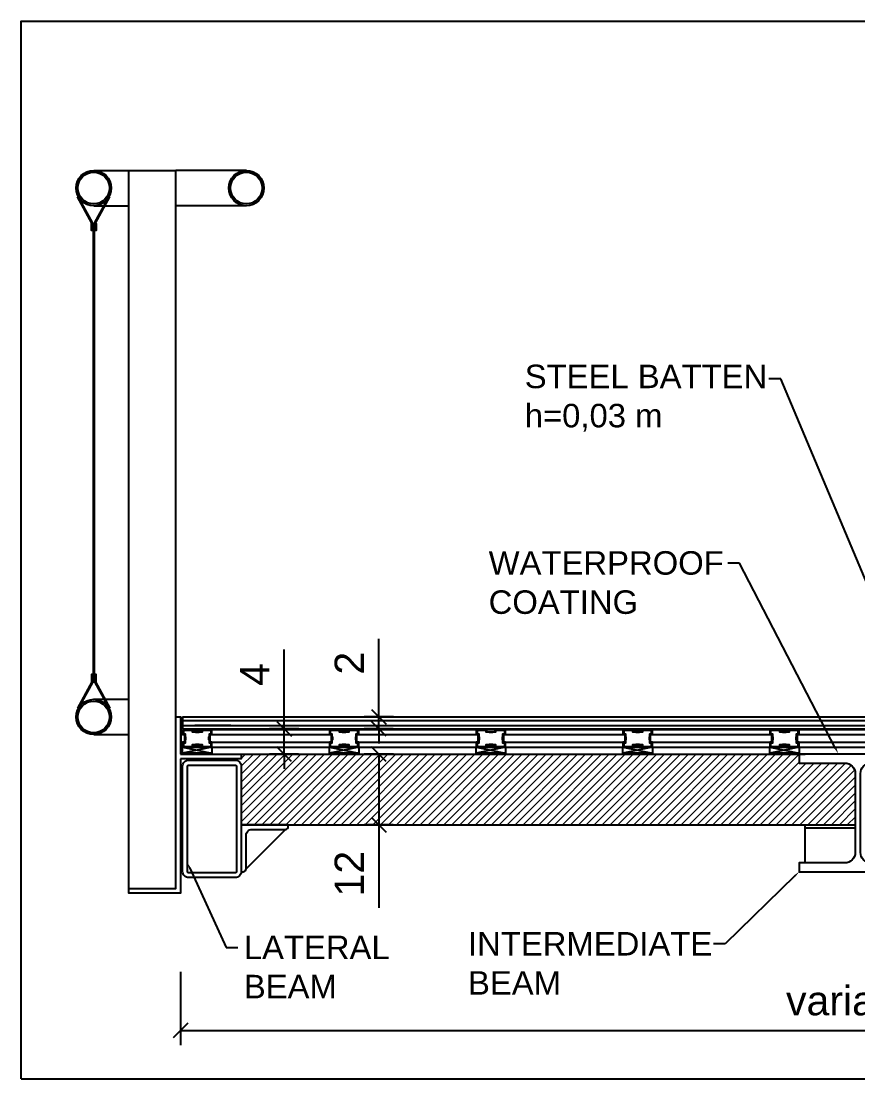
# Model space of a CAD drawing. Header units: metres. Extents: x -325 to 301, y -147 to 149.
# Drawn here: x 291.624 to 293.049, y 130.052 to 131.852 of the extents above; entities that cross this region are included whole.
import ezdxf
from ezdxf import colors
from ezdxf.entities.mleader import LeaderData, LeaderLine
from ezdxf.math import Vec2, Vec3

# ---------------------------------------------------------------- set-up
doc = ezdxf.new("R2010")
doc.units = ezdxf.units.M
doc.linetypes.add('DASHED2', pattern=[0.375, 0.25, -0.125])
doc.layers.get('Defpoints').update_dxf_attribs({"lineweight": 13})
doc.layers.add('-aux', color=50, linetype='Continuous', plot=False)
for name, color, linetype, true_color in [('0-TX-1_25', 7, 'Continuous', 0x3f4f7f), ('0_sombreado', 7, 'Continuous', 0x999999), ('S_FLOOR', 7, 'Continuous', 0x666666)]:
    doc.layers.add(name, color=color, linetype=linetype, true_color=true_color)
doc.layers.add('3-TR Formigó', color=252, linetype='Continuous', lineweight=0)
for name, color, linetype in [('A-PROYECTION', 8, 'Continuous'), ('det', 1, 'Continuous'), ('det-aux', 8, 'Continuous'), ('S-Plates', 252, 'Continuous'), ('S-SLAB', 7, 'Continuous'), ('S-STELL BEAMS', 7, 'Continuous')]:
    doc.layers.add(name, color=color, linetype=linetype)
doc.styles.get("Standard").update_dxf_attribs({"font": 'arial.ttf'})
doc.dimstyles.new('ISO-25', dxfattribs={"dimtxt": 0.1, "dimasz": 0.1, "dimexe": 0.1, "dimexo": 0.1, "dimgap": 0.1, "dimtad": 1, "dimdec": 0, "dimlfac": 100, "dimzin": 9, "dimtxsty": 'Standard', "dimblk": 'OBLIQUE', "dimcen": 0.1, "dimadec": 0, "dimazin": 0, "dimtfac": 1, "dimtdec": 0, "dimtmove": 0, "dimatfit": 3, "dimldrblk": 'OBLIQUE', "dimfxl": 1, "dimarcsym": 0})

# ---------------------------------------------------------------- blocks, each defined once
blk = doc.blocks.new('L80.80.8')
blk.add_lwpolyline([(0, 0), (0, 0.08), (0.003, 0.08, -0.414214), (0.008, 0.075), (0.008, 0.018, 0.414214), (0.018, 0.008), (0.075, 0.008, -0.414214), (0.08, 0.003), (0.08, 0)], format="xyb", close=True)
blk = doc.blocks.new('_Oblique')
at = {"color": 0, "lineweight": -2}
blk.add_line((-0.5, -0.5), (0.5, 0.5), dxfattribs=at)
blk = doc.blocks.new('*D2687')
at = {"layer": '0-TX-1_25', "color": 0, "lineweight": -2, "transparency": 16777216}
for p, q in [((292.2331, 130.6675), (292.2331, 130.8006)), ((292.2583, 130.6675), (292.2081, 130.6675)), ((292.2331, 130.6475), (292.2331, 130.6675)), ((292.2575, 130.6475), (292.2081, 130.6475)), ((292.2331, 130.6475), (292.2331, 130.6225))]:
    blk.add_line(p, q, dxfattribs=at)
at = {"layer": 'Defpoints', "color": 0, "transparency": 16777216}
for p in [(292.2833, 130.6675), (292.2331, 130.6475), (292.2825, 130.6475)]:
    blk.add_point(p, dxfattribs=at)
at = {"layer": '0-TX-1_25', "color": 0, "lineweight": -2, "transparency": 16777216, "xscale": 0.025, "yscale": 0.025, "zscale": 0.025}
for p, rotation in [((292.2331, 130.6675), 270), ((292.2331, 130.6475), 90)]:
    blk.add_blockref('_Oblique', p, dxfattribs=dict(at, rotation=rotation))
at = {"layer": '0-TX-1_25', "color": 0, "transparency": 16777216, "insert": (292.183, 130.759), "char_height": 0.05, "attachment_point": 5, "rotation": 90}
blk.add_mtext('2', dxfattribs=at)
blk = doc.blocks.new('*D2688')
at = {"layer": '0-TX-1_25', "color": 0, "lineweight": -2, "transparency": 16777216}
for p, q in [((292.0719, 130.6475), (292.0719, 130.7821)), ((292.0971, 130.6475), (292.0469, 130.6475)), ((292.0719, 130.604), (292.0719, 130.6475)), ((292.0963, 130.604), (292.0469, 130.604)), ((292.0719, 130.604), (292.0719, 130.579))]:
    blk.add_line(p, q, dxfattribs=at)
at = {"layer": 'Defpoints', "color": 0, "transparency": 16777216}
for p in [(292.1221, 130.6475), (292.0719, 130.604), (292.1213, 130.604)]:
    blk.add_point(p, dxfattribs=at)
at = {"layer": '0-TX-1_25', "color": 0, "lineweight": -2, "transparency": 16777216, "xscale": 0.025, "yscale": 0.025, "zscale": 0.025}
for p, rotation in [((292.0719, 130.6475), 270), ((292.0719, 130.604), 90)]:
    blk.add_blockref('_Oblique', p, dxfattribs=dict(at, rotation=rotation))
at = {"layer": '0-TX-1_25', "color": 0, "transparency": 16777216, "insert": (292.0219, 130.7398), "char_height": 0.05, "attachment_point": 5, "rotation": 90}
blk.add_mtext('4', dxfattribs=at)
blk = doc.blocks.new('*D2689')
at = {"layer": '0-TX-1_25', "color": 0, "lineweight": -2, "transparency": 16777216}
for p, q in [((292.2583, 130.604), (292.2081, 130.604)), ((292.2331, 130.604), (292.2331, 130.484)), ((292.2575, 130.484), (292.2081, 130.484)), ((292.2331, 130.484), (292.2331, 130.3426))]:
    blk.add_line(p, q, dxfattribs=at)
at = {"layer": 'Defpoints', "color": 0, "transparency": 16777216}
for p in [(292.2833, 130.604), (292.2331, 130.484), (292.2825, 130.484)]:
    blk.add_point(p, dxfattribs=at)
at = {"layer": '0-TX-1_25', "color": 0, "lineweight": -2, "transparency": 16777216, "xscale": 0.025, "yscale": 0.025, "zscale": 0.025}
for p, rotation in [((292.2331, 130.604), 90), ((292.2331, 130.484), 270)]:
    blk.add_blockref('_Oblique', p, dxfattribs=dict(at, rotation=rotation))
at = {"layer": '0-TX-1_25', "color": 0, "transparency": 16777216, "insert": (292.183, 130.4008), "char_height": 0.05, "attachment_point": 5, "rotation": 90}
blk.add_mtext('12', dxfattribs=at)
blk = doc.blocks.new('*D2700')
at = {"layer": '0-TX-1_25', "color": 0, "lineweight": -2, "transparency": 16777216}
for p, q in [((291.8957, 130.234), (291.8957, 130.109)), ((294.2026, 130.234), (294.2026, 130.109)), ((291.8957, 130.134), (294.2026, 130.134))]:
    blk.add_line(p, q, dxfattribs=at)
at = {"layer": 'Defpoints', "color": 0, "transparency": 16777216}
for p in [(291.8957, 130.3675), (294.2026, 130.3675), (294.2026, 130.134)]:
    blk.add_point(p, dxfattribs=at)
at = {"layer": '0-TX-1_25', "color": 0, "lineweight": -2, "transparency": 16777216, "xscale": 0.025, "yscale": 0.025, "zscale": 0.025, "rotation": 180}
blk.add_blockref('_Oblique', (291.8957, 130.134), dxfattribs=at)
at = {"layer": '0-TX-1_25', "color": 0, "lineweight": -2, "transparency": 16777216, "xscale": 0.025, "yscale": 0.025, "zscale": 0.025}
blk.add_blockref('_Oblique', (294.2026, 130.134), dxfattribs=at)
at = {"layer": '0-TX-1_25', "color": 0, "transparency": 16777216, "insert": (293.0491, 130.1844), "char_height": 0.05, "attachment_point": 5}
blk.add_mtext('variable', dxfattribs=at)

msp = doc.modelspace()

# ---------------------------------------------------------------- hatches: boundary and pattern name
at = {"layer": '0_sombreado'}
h = msp.add_hatch(color=256, dxfattribs=at)
h.dxf.hatch_style = 1
h.paths.add_polyline_path([(291.8991, 130.646), (291.8991, 130.6376), (291.9021, 130.6376), (291.9021, 130.6243), (291.8991, 130.6243), (291.8991, 130.616), (291.9175, 130.616), (291.9175, 130.619), (291.9308, 130.619), (291.9308, 130.616), (291.9491, 130.616), (291.9491, 130.6243), (291.9461, 130.6243), (291.9461, 130.6376), (291.9491, 130.6376), (291.9491, 130.646), (291.9308, 130.646), (291.9308, 130.643), (291.9175, 130.643), (291.9175, 130.646)])
h.paths.add_polyline_path([(291.9035, 130.6285), (291.9035, 130.6229), (291.9005, 130.6229), (291.9005, 130.6174), (291.9161, 130.6174), (291.9161, 130.6204), (291.9216, 130.6204), (291.9216, 130.6211), (291.9266, 130.6211), (291.9266, 130.6204), (291.9322, 130.6204), (291.9322, 130.6174), (291.9477, 130.6174), (291.9477, 130.6229), (291.9447, 130.6229), (291.9447, 130.6285), (291.944, 130.6285), (291.944, 130.6335), (291.9447, 130.6335), (291.9447, 130.639), (291.9477, 130.639), (291.9477, 130.6446), (291.9322, 130.6446), (291.9322, 130.6416), (291.9266, 130.6416), (291.9266, 130.6409), (291.9216, 130.6409), (291.9216, 130.6416), (291.9161, 130.6416), (291.9161, 130.6446), (291.9005, 130.6446), (291.9005, 130.639), (291.9035, 130.639), (291.9035, 130.6335), (291.9042, 130.6335), (291.9042, 130.6285)], flags=16)
h = msp.add_hatch(color=256, dxfattribs=at)
h.dxf.hatch_style = 1
h.paths.add_polyline_path([(292.1491, 130.646), (292.1491, 130.6376), (292.1521, 130.6376), (292.1521, 130.6243), (292.1491, 130.6243), (292.1491, 130.616), (292.1675, 130.616), (292.1675, 130.619), (292.1808, 130.619), (292.1808, 130.616), (292.1991, 130.616), (292.1991, 130.6243), (292.1961, 130.6243), (292.1961, 130.6376), (292.1991, 130.6376), (292.1991, 130.646), (292.1808, 130.646), (292.1808, 130.643), (292.1675, 130.643), (292.1675, 130.646)])
h.paths.add_polyline_path([(292.1535, 130.6285), (292.1535, 130.6229), (292.1505, 130.6229), (292.1505, 130.6174), (292.1661, 130.6174), (292.1661, 130.6204), (292.1716, 130.6204), (292.1716, 130.6211), (292.1766, 130.6211), (292.1766, 130.6204), (292.1822, 130.6204), (292.1822, 130.6174), (292.1977, 130.6174), (292.1977, 130.6229), (292.1947, 130.6229), (292.1947, 130.6285), (292.194, 130.6285), (292.194, 130.6335), (292.1947, 130.6335), (292.1947, 130.639), (292.1977, 130.639), (292.1977, 130.6446), (292.1822, 130.6446), (292.1822, 130.6416), (292.1766, 130.6416), (292.1766, 130.6409), (292.1716, 130.6409), (292.1716, 130.6416), (292.1661, 130.6416), (292.1661, 130.6446), (292.1505, 130.6446), (292.1505, 130.639), (292.1535, 130.639), (292.1535, 130.6335), (292.1542, 130.6335), (292.1542, 130.6285)], flags=16)
h = msp.add_hatch(color=256, dxfattribs=at)
h.dxf.hatch_style = 1
h.paths.add_polyline_path([(292.3991, 130.646), (292.3991, 130.6376), (292.4021, 130.6376), (292.4021, 130.6243), (292.3991, 130.6243), (292.3991, 130.616), (292.4175, 130.616), (292.4175, 130.619), (292.4308, 130.619), (292.4308, 130.616), (292.4491, 130.616), (292.4491, 130.6243), (292.4461, 130.6243), (292.4461, 130.6376), (292.4491, 130.6376), (292.4491, 130.646), (292.4308, 130.646), (292.4308, 130.643), (292.4175, 130.643), (292.4175, 130.646)])
h.paths.add_polyline_path([(292.4035, 130.6285), (292.4035, 130.6229), (292.4005, 130.6229), (292.4005, 130.6174), (292.4161, 130.6174), (292.4161, 130.6204), (292.4216, 130.6204), (292.4216, 130.6211), (292.4266, 130.6211), (292.4266, 130.6204), (292.4322, 130.6204), (292.4322, 130.6174), (292.4477, 130.6174), (292.4477, 130.6229), (292.4447, 130.6229), (292.4447, 130.6285), (292.444, 130.6285), (292.444, 130.6335), (292.4447, 130.6335), (292.4447, 130.639), (292.4477, 130.639), (292.4477, 130.6446), (292.4322, 130.6446), (292.4322, 130.6416), (292.4266, 130.6416), (292.4266, 130.6409), (292.4216, 130.6409), (292.4216, 130.6416), (292.4161, 130.6416), (292.4161, 130.6446), (292.4005, 130.6446), (292.4005, 130.639), (292.4035, 130.639), (292.4035, 130.6335), (292.4042, 130.6335), (292.4042, 130.6285)], flags=16)
h = msp.add_hatch(color=256, dxfattribs=at)
h.dxf.hatch_style = 1
h.paths.add_polyline_path([(292.6491, 130.646), (292.6491, 130.6376), (292.6521, 130.6376), (292.6521, 130.6243), (292.6491, 130.6243), (292.6491, 130.616), (292.6675, 130.616), (292.6675, 130.619), (292.6808, 130.619), (292.6808, 130.616), (292.6991, 130.616), (292.6991, 130.6243), (292.6961, 130.6243), (292.6961, 130.6376), (292.6991, 130.6376), (292.6991, 130.646), (292.6808, 130.646), (292.6808, 130.643), (292.6675, 130.643), (292.6675, 130.646)])
h.paths.add_polyline_path([(292.6535, 130.6285), (292.6535, 130.6229), (292.6505, 130.6229), (292.6505, 130.6174), (292.6661, 130.6174), (292.6661, 130.6204), (292.6716, 130.6204), (292.6716, 130.6211), (292.6766, 130.6211), (292.6766, 130.6204), (292.6822, 130.6204), (292.6822, 130.6174), (292.6977, 130.6174), (292.6977, 130.6229), (292.6947, 130.6229), (292.6947, 130.6285), (292.694, 130.6285), (292.694, 130.6335), (292.6947, 130.6335), (292.6947, 130.639), (292.6977, 130.639), (292.6977, 130.6446), (292.6822, 130.6446), (292.6822, 130.6416), (292.6766, 130.6416), (292.6766, 130.6409), (292.6716, 130.6409), (292.6716, 130.6416), (292.6661, 130.6416), (292.6661, 130.6446), (292.6505, 130.6446), (292.6505, 130.639), (292.6535, 130.639), (292.6535, 130.6335), (292.6542, 130.6335), (292.6542, 130.6285)], flags=16)
h = msp.add_hatch(color=256, dxfattribs=at)
h.dxf.hatch_style = 1
h.paths.add_polyline_path([(292.8991, 130.646), (292.8991, 130.6376), (292.9021, 130.6376), (292.9021, 130.6243), (292.8991, 130.6243), (292.8991, 130.616), (292.9175, 130.616), (292.9175, 130.619), (292.9308, 130.619), (292.9308, 130.616), (292.9491, 130.616), (292.9491, 130.6243), (292.9461, 130.6243), (292.9461, 130.6376), (292.9491, 130.6376), (292.9491, 130.646), (292.9308, 130.646), (292.9308, 130.643), (292.9175, 130.643), (292.9175, 130.646)])
h.paths.add_polyline_path([(292.9035, 130.6285), (292.9035, 130.6229), (292.9005, 130.6229), (292.9005, 130.6174), (292.9161, 130.6174), (292.9161, 130.6204), (292.9216, 130.6204), (292.9216, 130.6211), (292.9266, 130.6211), (292.9266, 130.6204), (292.9322, 130.6204), (292.9322, 130.6174), (292.9477, 130.6174), (292.9477, 130.6229), (292.9447, 130.6229), (292.9447, 130.6285), (292.944, 130.6285), (292.944, 130.6335), (292.9447, 130.6335), (292.9447, 130.639), (292.9477, 130.639), (292.9477, 130.6446), (292.9322, 130.6446), (292.9322, 130.6416), (292.9266, 130.6416), (292.9266, 130.6409), (292.9216, 130.6409), (292.9216, 130.6416), (292.9161, 130.6416), (292.9161, 130.6446), (292.9005, 130.6446), (292.9005, 130.639), (292.9035, 130.639), (292.9035, 130.6335), (292.9042, 130.6335), (292.9042, 130.6285)], flags=16)
at = {"layer": '3-TR Formigó'}
h = msp.add_hatch(dxfattribs=at)
h.set_pattern_fill('ANSI31', color=256, scale=0.003, style=0)
edge = h.paths.add_edge_path()
edge.add_line((291.9991, 130.484), (291.9991, 130.604))
edge.add_line((291.9991, 130.604), (292.9491, 130.604))
edge.add_line((292.9491, 130.604), (292.9491, 130.589))
edge.add_line((292.9491, 130.589), (293.0266, 130.589))
edge.add_arc((293.0266, 130.571), 0.018, 0, 90, ccw=False)
edge.add_line((293.0446, 130.571), (293.0449, 130.484))
edge.add_line((293.0449, 130.484), (291.9991, 130.484))
at = {"layer": 'det-aux'}
for points in [[(291.7437, 131.5075), (291.7517, 131.5075), (291.7517, 131.4955), (291.7437, 131.4955)], [(291.7437, 130.7275), (291.7517, 130.7275), (291.7517, 130.7395), (291.7437, 130.7395)]]:
    msp.add_hatch(color=256, dxfattribs=at).paths.add_polyline_path(points)

# ---------------------------------------------------------------- linework, layer by layer
at = {"layer": '-aux'}
for points in [[(291.6241, 130.0516), (291.6241, 131.8516), (294.6241, 131.8516), (294.6241, 130.0516)], [(291.6241, 130.0516), (294.6241, 130.0516)]]:
    msp.add_lwpolyline(points, dxfattribs=at)
msp.add_lwpolyline([(291.9441, 130.6475), (291.9441, 130.646), (291.9041, 130.646), (291.9041, 130.6475)], close=True)
at = {"layer": 'A-PROYECTION'}
for points in [[(291.9201, 130.6534), (291.9811, 130.6534)], [(291.9201, 130.6474), (291.9811, 130.6474)], [(291.8991, 130.616), (291.9491, 130.606)], [(291.9491, 130.616), (291.8991, 130.606)], [(292.1491, 130.616), (292.1991, 130.606)], [(292.1991, 130.616), (292.1491, 130.606)], [(292.4491, 130.616), (292.3991, 130.606)], [(292.3991, 130.616), (292.4491, 130.606)], [(292.6991, 130.616), (292.6491, 130.606)], [(292.6491, 130.616), (292.6991, 130.606)], [(292.9491, 130.616), (292.8991, 130.606)], [(292.8991, 130.616), (292.9491, 130.606)]]:
    msp.add_lwpolyline(points, dxfattribs=at)
for points in [[(291.8991, 130.616), (291.9491, 130.616), (291.9491, 130.606), (291.8991, 130.606)], [(292.1491, 130.616), (292.1991, 130.616), (292.1991, 130.606), (292.1491, 130.606)], [(292.3991, 130.616), (292.4491, 130.616), (292.4491, 130.606), (292.3991, 130.606)], [(292.6491, 130.616), (292.6991, 130.616), (292.6991, 130.606), (292.6491, 130.606)], [(292.8991, 130.616), (292.9491, 130.616), (292.9491, 130.606), (292.8991, 130.606)]]:
    msp.add_lwpolyline(points, close=True, dxfattribs=at)
at = {"layer": 'det'}
for points in [[(291.8957, 130.596), (291.8957, 130.3675), (291.8077, 130.3675), (291.8077, 130.3755), (291.8877, 130.3755), (291.8877, 130.6675), (291.8957, 130.6675), (291.8957, 130.604)], [(291.8957, 130.604), (291.9991, 130.604), (291.9991, 130.596), (291.9991, 130.596), (291.8957, 130.596)]]:
    msp.add_lwpolyline(points, dxfattribs=at)
for centre, radius in [((291.7477, 131.5675), 0.03), ((291.7477, 131.5675), 0.027), ((292.0077, 131.5675), 0.03), ((292.0077, 131.5675), 0.027), ((291.7477, 130.6675), 0.03), ((291.7477, 130.6675), 0.027)]:
    msp.add_circle(centre, radius, dxfattribs=at)
at = {"layer": 'det-aux'}
for p, q in [((291.7477, 131.5975), (291.8068, 131.5975)), ((291.8068, 131.5975), (291.8877, 131.5975)), ((291.8077, 130.3755), (291.8077, 131.5975)), ((291.8877, 130.3755), (291.8877, 131.5975)), ((292.0077, 131.5975), (291.8877, 131.5975)), ((291.7443, 131.508), (291.72, 131.5524)), ((291.7456, 131.5087), (291.7214, 131.5531)), ((291.7497, 131.5087), (291.774, 131.5531)), ((291.751, 131.508), (291.7753, 131.5524)), ((291.7477, 131.5375), (291.8077, 131.5375)), ((292.0077, 131.5375), (291.8877, 131.5375)), ((291.7469, 131.4955), (291.7469, 130.7395)), ((291.7484, 131.4955), (291.7484, 130.7395)), ((291.7443, 130.727), (291.72, 130.6826)), ((291.7456, 130.7262), (291.7214, 130.6819)), ((291.7497, 130.7262), (291.774, 130.6819)), ((291.751, 130.727), (291.7753, 130.6826)), ((291.7477, 130.6975), (291.8077, 130.6975)), ((291.7477, 130.6375), (291.8077, 130.6375))]:
    msp.add_line(p, q, dxfattribs=at)
for points in [[(291.7437, 131.5075), (291.7517, 131.5075), (291.7517, 131.4955), (291.7437, 131.4955)], [(291.7437, 130.7275), (291.7517, 130.7275), (291.7517, 130.7395), (291.7437, 130.7395)]]:
    msp.add_lwpolyline(points, close=True, dxfattribs=at)
for centre, radius, start, end in [((291.7227, 131.4955), 0.0265, 360, 30), ((291.7727, 131.4955), 0.0265, 150, 180), ((291.7227, 131.4955), 0.025, 360, 30), ((291.7727, 131.4955), 0.025, 150, 180), ((291.7227, 130.7395), 0.025, 330, 0), ((291.7227, 130.7395), 0.0265, 330, 0), ((291.7727, 130.7395), 0.0265, 180, 210), ((291.7727, 130.7395), 0.025, 180, 210)]:
    msp.add_arc(centre, radius, start, end, dxfattribs=at)
at = {"layer": 'S-Plates'}
for points in [[(292.9591, 130.419), (292.9591, 130.484)], [(292.0741, 130.476), (292.0071, 130.409)], [(292.9591, 130.479), (293.0449, 130.479)]]:
    msp.add_lwpolyline(points, dxfattribs=at)
at = {"layer": 'S-SLAB', "linetype": 'DASHED2', "ltscale": 0.01, "const_width": 0.001}
for points in [[(291.8974, 130.665), (291.8974, 130.6088)], [(291.8974, 130.6088), (291.9001, 130.605), (292.7552, 130.605)], [(292.7552, 130.605), (293.3431, 130.605)]]:
    msp.add_lwpolyline(points, dxfattribs=at)
at = {"layer": 'S-SLAB'}
for points in [[(291.8991, 130.646), (292.3991, 130.646)], [(292.4491, 130.646), (293.0931, 130.646)], [(292.6991, 130.646), (293.3991, 130.646)], [(291.9491, 130.6376), (292.1491, 130.6376)], [(292.1991, 130.6376), (292.3991, 130.6376)], [(292.4491, 130.6376), (292.6491, 130.6376)], [(292.6991, 130.6376), (292.8991, 130.6376)], [(292.9491, 130.6376), (293.1491, 130.6376)], [(291.9175, 130.616), (292.3991, 130.616)], [(291.9491, 130.6243), (292.1491, 130.6243)], [(292.1991, 130.6243), (292.3991, 130.6243)], [(292.4491, 130.6243), (292.6491, 130.6243)], [(292.4491, 130.616), (293.0931, 130.616)], [(292.6991, 130.6243), (292.8991, 130.6243)], [(292.6991, 130.616), (293.3991, 130.616)], [(292.9491, 130.6243), (293.1491, 130.6243)], [(291.9888, 130.604), (292.7552, 130.604)], [(292.7552, 130.604), (292.9591, 130.604)], [(291.9991, 130.484), (292.2888, 130.484), (293.0449, 130.484)]]:
    msp.add_lwpolyline(points, dxfattribs=at)
at = {"layer": 'S-STELL BEAMS'}
for points in [[(291.8991, 130.646), (291.8991, 130.6376), (291.9021, 130.6376), (291.9021, 130.6243), (291.8991, 130.6243), (291.8991, 130.616), (291.9175, 130.616), (291.9175, 130.619), (291.9308, 130.619), (291.9308, 130.616), (291.9491, 130.616), (291.9491, 130.6243), (291.9461, 130.6243), (291.9461, 130.6376), (291.9491, 130.6376), (291.9491, 130.646), (291.9308, 130.646), (291.9308, 130.643), (291.9175, 130.643), (291.9175, 130.646)], [(291.9035, 130.6285), (291.9035, 130.6229), (291.9005, 130.6229), (291.9005, 130.6174), (291.9161, 130.6174), (291.9161, 130.6204), (291.9216, 130.6204), (291.9216, 130.6211), (291.9266, 130.6211), (291.9266, 130.6204), (291.9322, 130.6204), (291.9322, 130.6174), (291.9477, 130.6174), (291.9477, 130.6229), (291.9447, 130.6229), (291.9447, 130.6285), (291.944, 130.6285), (291.944, 130.6335), (291.9447, 130.6335), (291.9447, 130.639), (291.9477, 130.639), (291.9477, 130.6446), (291.9322, 130.6446), (291.9322, 130.6416), (291.9266, 130.6416), (291.9266, 130.6409), (291.9216, 130.6409), (291.9216, 130.6416), (291.9161, 130.6416), (291.9161, 130.6446), (291.9005, 130.6446), (291.9005, 130.639), (291.9035, 130.639), (291.9035, 130.6335), (291.9042, 130.6335), (291.9042, 130.6285)], [(292.1491, 130.646), (292.1491, 130.6376), (292.1521, 130.6376), (292.1521, 130.6243), (292.1491, 130.6243), (292.1491, 130.616), (292.1675, 130.616), (292.1675, 130.619), (292.1808, 130.619), (292.1808, 130.616), (292.1991, 130.616), (292.1991, 130.6243), (292.1961, 130.6243), (292.1961, 130.6376), (292.1991, 130.6376), (292.1991, 130.646), (292.1808, 130.646), (292.1808, 130.643), (292.1675, 130.643), (292.1675, 130.646)], [(292.1535, 130.6285), (292.1535, 130.6229), (292.1505, 130.6229), (292.1505, 130.6174), (292.1661, 130.6174), (292.1661, 130.6204), (292.1716, 130.6204), (292.1716, 130.6211), (292.1766, 130.6211), (292.1766, 130.6204), (292.1822, 130.6204), (292.1822, 130.6174), (292.1977, 130.6174), (292.1977, 130.6229), (292.1947, 130.6229), (292.1947, 130.6285), (292.194, 130.6285), (292.194, 130.6335), (292.1947, 130.6335), (292.1947, 130.639), (292.1977, 130.639), (292.1977, 130.6446), (292.1822, 130.6446), (292.1822, 130.6416), (292.1766, 130.6416), (292.1766, 130.6409), (292.1716, 130.6409), (292.1716, 130.6416), (292.1661, 130.6416), (292.1661, 130.6446), (292.1505, 130.6446), (292.1505, 130.639), (292.1535, 130.639), (292.1535, 130.6335), (292.1542, 130.6335), (292.1542, 130.6285)], [(292.3991, 130.646), (292.3991, 130.6376), (292.4021, 130.6376), (292.4021, 130.6243), (292.3991, 130.6243), (292.3991, 130.616), (292.4175, 130.616), (292.4175, 130.619), (292.4308, 130.619), (292.4308, 130.616), (292.4491, 130.616), (292.4491, 130.6243), (292.4461, 130.6243), (292.4461, 130.6376), (292.4491, 130.6376), (292.4491, 130.646), (292.4308, 130.646), (292.4308, 130.643), (292.4175, 130.643), (292.4175, 130.646)], [(292.4035, 130.6285), (292.4035, 130.6229), (292.4005, 130.6229), (292.4005, 130.6174), (292.4161, 130.6174), (292.4161, 130.6204), (292.4216, 130.6204), (292.4216, 130.6211), (292.4266, 130.6211), (292.4266, 130.6204), (292.4322, 130.6204), (292.4322, 130.6174), (292.4477, 130.6174), (292.4477, 130.6229), (292.4447, 130.6229), (292.4447, 130.6285), (292.444, 130.6285), (292.444, 130.6335), (292.4447, 130.6335), (292.4447, 130.639), (292.4477, 130.639), (292.4477, 130.6446), (292.4322, 130.6446), (292.4322, 130.6416), (292.4266, 130.6416), (292.4266, 130.6409), (292.4216, 130.6409), (292.4216, 130.6416), (292.4161, 130.6416), (292.4161, 130.6446), (292.4005, 130.6446), (292.4005, 130.639), (292.4035, 130.639), (292.4035, 130.6335), (292.4042, 130.6335), (292.4042, 130.6285)], [(292.6491, 130.646), (292.6491, 130.6376), (292.6521, 130.6376), (292.6521, 130.6243), (292.6491, 130.6243), (292.6491, 130.616), (292.6675, 130.616), (292.6675, 130.619), (292.6808, 130.619), (292.6808, 130.616), (292.6991, 130.616), (292.6991, 130.6243), (292.6961, 130.6243), (292.6961, 130.6376), (292.6991, 130.6376), (292.6991, 130.646), (292.6808, 130.646), (292.6808, 130.643), (292.6675, 130.643), (292.6675, 130.646)], [(292.6535, 130.6285), (292.6535, 130.6229), (292.6505, 130.6229), (292.6505, 130.6174), (292.6661, 130.6174), (292.6661, 130.6204), (292.6716, 130.6204), (292.6716, 130.6211), (292.6766, 130.6211), (292.6766, 130.6204), (292.6822, 130.6204), (292.6822, 130.6174), (292.6977, 130.6174), (292.6977, 130.6229), (292.6947, 130.6229), (292.6947, 130.6285), (292.694, 130.6285), (292.694, 130.6335), (292.6947, 130.6335), (292.6947, 130.639), (292.6977, 130.639), (292.6977, 130.6446), (292.6822, 130.6446), (292.6822, 130.6416), (292.6766, 130.6416), (292.6766, 130.6409), (292.6716, 130.6409), (292.6716, 130.6416), (292.6661, 130.6416), (292.6661, 130.6446), (292.6505, 130.6446), (292.6505, 130.639), (292.6535, 130.639), (292.6535, 130.6335), (292.6542, 130.6335), (292.6542, 130.6285)], [(292.8991, 130.646), (292.8991, 130.6376), (292.9021, 130.6376), (292.9021, 130.6243), (292.8991, 130.6243), (292.8991, 130.616), (292.9175, 130.616), (292.9175, 130.619), (292.9308, 130.619), (292.9308, 130.616), (292.9491, 130.616), (292.9491, 130.6243), (292.9461, 130.6243), (292.9461, 130.6376), (292.9491, 130.6376), (292.9491, 130.646), (292.9308, 130.646), (292.9308, 130.643), (292.9175, 130.643), (292.9175, 130.646)], [(292.9035, 130.6285), (292.9035, 130.6229), (292.9005, 130.6229), (292.9005, 130.6174), (292.9161, 130.6174), (292.9161, 130.6204), (292.9216, 130.6204), (292.9216, 130.6211), (292.9266, 130.6211), (292.9266, 130.6204), (292.9322, 130.6204), (292.9322, 130.6174), (292.9477, 130.6174), (292.9477, 130.6229), (292.9447, 130.6229), (292.9447, 130.6285), (292.944, 130.6285), (292.944, 130.6335), (292.9447, 130.6335), (292.9447, 130.639), (292.9477, 130.639), (292.9477, 130.6446), (292.9322, 130.6446), (292.9322, 130.6416), (292.9266, 130.6416), (292.9266, 130.6409), (292.9216, 130.6409), (292.9216, 130.6416), (292.9161, 130.6416), (292.9161, 130.6446), (292.9005, 130.6446), (292.9005, 130.639), (292.9035, 130.639), (292.9035, 130.6335), (292.9042, 130.6335), (292.9042, 130.6285)]]:
    msp.add_lwpolyline(points, close=True, dxfattribs=at)
for points in [[(291.9991, 130.494), (291.9991, 130.4043, -0.414214), (291.9888, 130.394), (291.9094, 130.394, -0.414214), (291.8991, 130.4043), (291.8991, 130.494), (291.8991, 130.5837, -0.414214), (291.9094, 130.594), (291.9888, 130.594, -0.414214), (291.9991, 130.5837)], [(293.1491, 130.404), (293.1491, 130.419), (293.0716, 130.419, -0.414214), (293.0536, 130.437), (293.0536, 130.571, -0.414214), (293.0716, 130.589), (293.1491, 130.589), (293.1491, 130.604), (292.9491, 130.604), (292.9491, 130.589), (293.0266, 130.589, -0.414214), (293.0446, 130.571), (293.0446, 130.437, -0.414214), (293.0266, 130.419), (292.9491, 130.419), (292.9491, 130.404)], [(291.9908, 130.494), (291.9908, 130.4043, -0.414214), (291.9888, 130.4023), (291.9094, 130.4023, -0.414214), (291.9074, 130.4043), (291.9074, 130.494), (291.9074, 130.5837, -0.414214), (291.9094, 130.5857), (291.9888, 130.5857, -0.414214), (291.9908, 130.5837)]]:
    msp.add_lwpolyline(points, format="xyb", close=True, dxfattribs=at)
at = {"layer": 'S_FLOOR'}
msp.add_line((291.8991, 130.6675), (291.8991, 130.6475), dxfattribs=at)
for points in [[(291.8991, 130.6675), (292.7552, 130.6675), (293.3431, 130.6675)], [(291.8991, 130.6616), (292.7552, 130.6616), (293.3431, 130.6616)], [(291.8991, 130.653), (292.7552, 130.653), (293.3431, 130.653)], [(291.8991, 130.6475), (292.7552, 130.6475), (293.3431, 130.6475)]]:
    msp.add_lwpolyline(points, dxfattribs=at)

# ---------------------------------------------------------------- block references
at = {"layer": 'S-STELL BEAMS', "xscale": -1, "rotation": 180}
msp.add_blockref('L80.80.8', (291.9991, 130.484), dxfattribs=at)

# ---------------------------------------------------------------- dimensions: what is measured, and where the dimension line sits
at = {"layer": '0-TX-1_25'}
for base, p1, p2, picture, middle in [((292.2331, 130.6475), (292.2833, 130.6675), (292.2825, 130.6475), '*D2687', (292.2331, 130.759)), ((292.0719, 130.604), (292.1221, 130.6475), (292.1213, 130.604), '*D2688', (292.0719, 130.7398)), ((292.2331, 130.484), (292.2833, 130.604), (292.2825, 130.484), '*D2689', (292.2331, 130.4008))]:
    dim = msp.add_linear_dim(base=base, p1=p1, p2=p2, angle=90, dimstyle='ISO-25', override={"dimtxt": 0.05, "dimasz": 0.025, "dimexe": 0.025, "dimexo": 0.025, "dimgap": 0.025, "dimblk1": 'Oblique', "dimblk2": 'Oblique', "dimsah": 1, "dimfxl": 0.1, "dimfxlon": 1, "dimarcsym": 1}, dxfattribs=at)
    dim.commit()
    dim.dimension.update_dxf_attribs({"geometry": picture, "text_midpoint": middle, "dimtype": 160})
dim = msp.add_linear_dim(base=(294.2026, 130.134), p1=(291.8957, 130.3675), p2=(294.2026, 130.3675), text='variable', dimstyle='ISO-25', override={"dimtxt": 0.05, "dimasz": 0.025, "dimexe": 0.025, "dimexo": 0.025, "dimgap": 0.025, "dimblk1": 'Oblique', "dimblk2": 'Oblique', "dimsah": 1, "dimfxl": 0.1, "dimfxlon": 1, "dimarcsym": 1}, dxfattribs=at)
dim.commit()
dim.dimension.update_dxf_attribs({"geometry": '*D2700', "text_midpoint": (293.0491, 130.1844)})

# ---------------------------------------------------------------- leaders
ml = msp.add_multileader_mtext('Standard', dxfattribs=at)
ml.set_content('STEEL BATTEN h=0,03 m', color=256)
ml.set_leader_properties()
ml.build(insert=Vec2(0, 0))
ml.multileader.update_dxf_attribs({"dogleg_length": 0.02, "arrow_head_size": 0.01})
ctx = ml.context
ctx.base_point, ctx.char_height, ctx.arrow_head_size, ctx.landing_gap_size, ctx.plane_origin = Vec3(292.4718, 131.2431), 0.04, 0.01, 0.01, Vec3(293.5858, 130.0091)
notes = []
notes.append((ctx, [(0, (1, 1, 0), (292.9177, 131.2431), (-1, 0), 0.02, [(1, [(293.1692, 130.646)], 0, [])])]))
ctx.mtext.insert, ctx.mtext.width, ctx.mtext.defined_height, ctx.mtext.flow_direction = Vec3(292.4818, 131.267), 0.415894, 0.2837, 5
ml = msp.add_multileader_mtext('Standard', dxfattribs=at)
ml.set_content('WATERPROOF COATING', color=256)
ml.set_leader_properties()
ml.build(insert=Vec2(0, 0))
ml.multileader.update_dxf_attribs({"dogleg_length": 0.02, "arrow_head_size": 0.01})
ctx = ml.context
ctx.base_point, ctx.char_height, ctx.arrow_head_size, ctx.landing_gap_size, ctx.plane_origin = Vec3(292.4103, 130.9292), 0.04, 0.01, 0.01, Vec3(293.4324, 129.9681)
notes.append((ctx, [(0, (1, 1, 0), (292.8475, 130.9292), (-1, 0), 0.02, [(1, [(293.0158, 130.605)], 0, [])])]))
ctx.mtext.insert, ctx.mtext.width, ctx.mtext.flow_direction = Vec3(292.4203, 130.9496), 0.227, 5
ml = msp.add_multileader_mtext('Standard', dxfattribs=at)
ml.set_content('LATERAL \\PBEAM', color=256)
ml.set_leader_properties()
ml.build(insert=Vec2(0, 0))
ml.multileader.update_dxf_attribs({"dogleg_length": 0.02, "arrow_head_size": 0.01})
ctx = ml.context
ctx.base_point, ctx.char_height, ctx.arrow_head_size, ctx.landing_gap_size, ctx.plane_origin = Vec3(291.9934, 130.2753), 0.04, 0.01, 0.01, Vec3(291.4108, 131.2495)
notes.append((ctx, [(0, (1, 1, 0), (291.9734, 130.2753), (1, 0), 0.02, [(1, [(291.9074, 130.4191)], 0, [])])]))
ctx.mtext.insert, ctx.mtext.flow_direction = Vec3(292.0034, 130.2953), 5
ml = msp.add_multileader_mtext('Standard', dxfattribs=at)
ml.set_content('INTERMEDIATE \\PBEAM', color=256)
ml.set_leader_properties()
ml.build(insert=Vec2(0, 0))
ml.multileader.update_dxf_attribs({"dogleg_length": 0.02, "arrow_head_size": 0.01})
ctx = ml.context
ctx.base_point, ctx.char_height, ctx.arrow_head_size, ctx.landing_gap_size, ctx.plane_origin = Vec3(292.3752, 130.2815), 0.04, 0.01, 0.01, Vec3(292.6738, 129.5979)
notes.append((ctx, [(1, (1, 1, 0), (292.823, 130.2815), (-1, 0), 0.02, [(1, [(292.9491, 130.404)], 0, [])])]))
ctx.mtext.insert, ctx.mtext.flow_direction = Vec3(292.3852, 130.3015), 5
for ctx, leaders in notes:
    for number, flags, end, landing, length, lines in leaders:
        leader = LeaderData()
        leader.index, (leader.has_last_leader_line, leader.has_dogleg_vector, leader.attachment_direction) = number, flags
        leader.last_leader_point, leader.dogleg_vector, leader.dogleg_length = Vec3(end), Vec3(landing), length
        for number, points, colour, breaks in lines:
            line = LeaderLine()
            line.index, line.vertices, line.color, line.breaks = number, Vec3.list(points), colors.encode_raw_color(colour), breaks
            leader.lines.append(line)
        ctx.leaders.append(leader)

doc.saveas('drawing.dxf')
